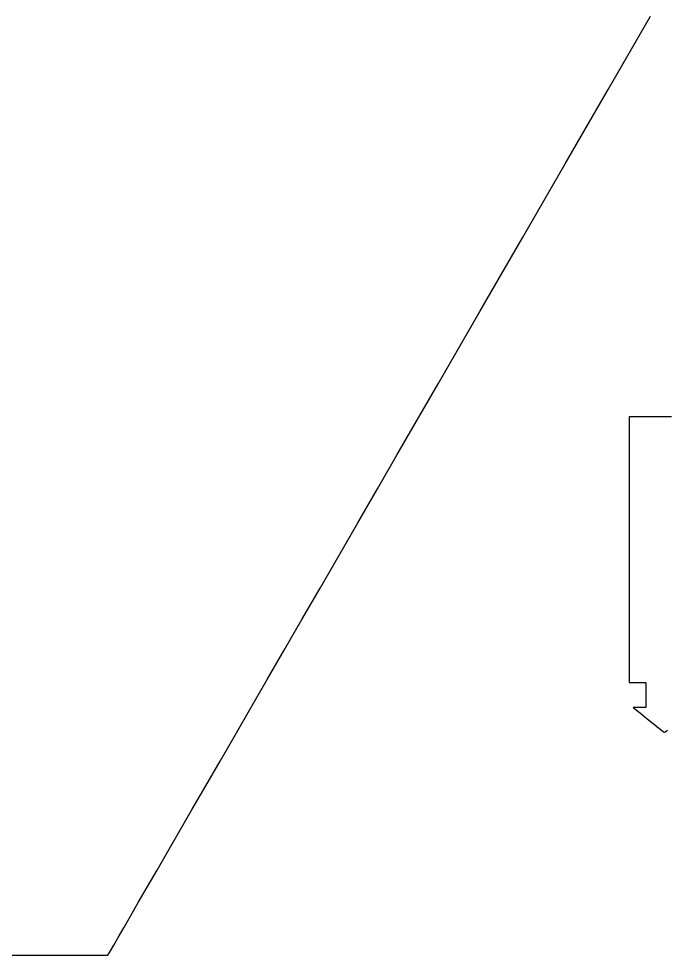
# Model space of a CAD drawing. Header units: millimetres. Extents: x 132 to 771, y 404 to 944.
# Drawn here: x 611.3 to 650.3, y 415.5 to 471.9 of the extents above; entities that cross this region are included whole.
import ezdxf

# ---------------------------------------------------------------- set-up
doc = ezdxf.new("R2010")
doc.units = ezdxf.units.MM
doc.header["$MEASUREMENT"] = 0
doc.layers.get('0').update_dxf_attribs({"linetype": 'CONTINUOUS', "true_color": 0xffffff})

msp = doc.modelspace()

# ---------------------------------------------------------------- linework, layer by layer
at = {"color": 7, "linetype": 'Continuous', "true_color": 0xffffff}
for points in [[(610.785, 415.54), (611.972, 415.54), (613.04, 415.54), (613.98, 415.54), (614.79, 415.54), (615.465, 415.54), (615.997, 415.54), (616.385, 415.54), (616.62, 415.54), (616.68, 415.54), (616.7, 415.54), (616.74, 415.61), (616.857, 415.812), (617.05, 416.147), (617.317, 416.61), (617.655, 417.192), (618.06, 417.895), (618.53, 418.71), (619.062, 419.632), (619.657, 420.662), (620.307, 421.79), (621.015, 423.015), (621.775, 424.33), (622.585, 425.735), (623.445, 427.22), (624.347, 428.785), (625.295, 430.425), (626.28, 432.132), (627.305, 433.907), (628.365, 435.742), (629.457, 437.635), (630.58, 439.58), (631.73, 441.57), (632.905, 443.607), (634.102, 445.682), (636.557, 449.932), (639.07, 454.287), (641.625, 458.712), (644.2, 463.172), (646.775, 467.632), (649.33, 472.057)], [(650.599, 447.946), (650.197, 447.946), (649.794, 447.946), (649.407, 447.946), (649.042, 447.946), (648.717, 447.946), (648.572, 447.946), (648.442, 447.946), (648.327, 447.946), (648.229, 447.946), (648.152, 447.946), (648.092, 447.946), (648.057, 447.946), (648.044, 447.946), (648.044, 447.934), (648.044, 447.901), (648.044, 447.844), (648.044, 447.766), (648.044, 447.669), (648.044, 447.552), (648.044, 447.414), (648.044, 447.259), (648.044, 447.086), (648.044, 446.896), (648.044, 446.691), (648.044, 446.469), (648.044, 445.984), (648.044, 445.446), (648.044, 444.862), (648.044, 444.237), (648.044, 443.574), (648.044, 442.884), (648.044, 442.169), (648.044, 441.439), (648.044, 439.946), (648.044, 438.454), (648.044, 437.724), (648.044, 437.009), (648.044, 436.319), (648.044, 435.657), (648.044, 435.032), (648.044, 434.446), (648.044, 433.909), (648.044, 433.424), (648.044, 433.201), (648.044, 432.996), (648.044, 432.807), (648.044, 432.634), (648.044, 432.479), (648.044, 432.342), (648.044, 432.224), (648.044, 432.126), (648.044, 432.049), (648.044, 431.992), (648.044, 431.959), (648.044, 431.946), (648.054, 431.946), (648.087, 431.946), (648.137, 431.946), (648.202, 431.946), (648.362, 431.946), (648.544, 431.946), (648.727, 431.946), (648.889, 431.946), (648.952, 431.946), (649.002, 431.946), (649.034, 431.946), (649.044, 431.946), (649.044, 431.929), (649.044, 431.881), (649.044, 431.809), (649.044, 431.711), (649.044, 431.599), (649.044, 431.472), (649.044, 431.196), (649.044, 430.922), (649.044, 430.794), (649.044, 430.682), (649.044, 430.584), (649.044, 430.511), (649.044, 430.464), (649.044, 430.446), (649.037, 430.446), (649.012, 430.446), (648.927, 430.446), (648.807, 430.446), (648.669, 430.446), (648.532, 430.446), (648.412, 430.446), (648.327, 430.446), (648.302, 430.446), (648.294, 430.446), (648.314, 430.429), (648.374, 430.381), (648.467, 430.309), (648.587, 430.211), (648.729, 430.099), (648.887, 429.972), (649.232, 429.696), (649.577, 429.422), (649.734, 429.294), (649.877, 429.182), (649.997, 429.084), (650.089, 429.011), (650.149, 428.964), (650.169, 428.946), (650.189, 428.964), (650.249, 429.011), (650.342, 429.084)]]:
    msp.add_lwpolyline(points, dxfattribs=at)

doc.saveas('drawing.dxf')
